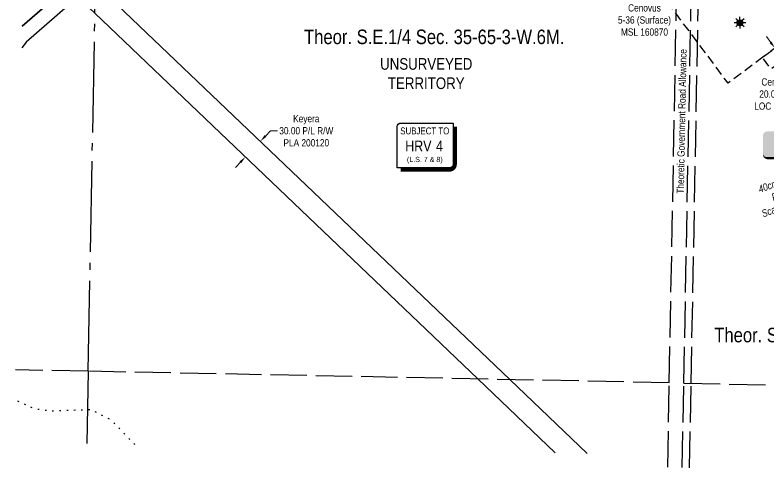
# Model space of a CAD drawing. Extents: x 413456 to 423436, y 6055086 to 6062162.
# Drawn here: x 413456 to 414495, y 6057832 to 6058450 of the extents above; entities that cross this region are included whole.
import ezdxf
from ezdxf.enums import TextEntityAlignment as Align

# ---------------------------------------------------------------- set-up
doc = ezdxf.new("R2018")
doc.units = 0
doc.header["$LTSCALE"] = 5
doc.header["$PDSIZE"] = 0.5
for name, pattern in [('foc-ACCESSROAD', [3.75, 2.5, -1.25]), ('foc-QUARTERLINE', [33, 25, -3, 2, -3]), ('foc-UNSURVEYED', [12.5, 10, -2.5]), ('foc-WHEELTRACKS', [2, 0.4, -1.6])]:
    doc.linetypes.add(name, pattern=pattern)
doc.layers.get('Defpoints').update_dxf_attribs({"color": 9})
for name, color, linetype in [('C-SYMBOL', 7, 'Continuous'), ('CG-NOTES', 7, 'Continuous'), ('CTW', 7, 'Continuous'), ('F-AR', 190, 'foc-ACCESSROAD'), ('F-RW', 190, 'Continuous'), ('F-WS', 190, 'foc-ACCESSROAD'), ('F-WS-S', 8, 'Continuous'), ('L-QSEC', 8, 'foc-QUARTERLINE'), ('L-ROAD-T', 7, 'Continuous'), ('L-UNS-T', 3, 'Continuous'), ('L-USEC', 7, 'foc-UNSURVEYED'), ('P-TEMP-BLOCKS', 250, 'Continuous'), ('T-BUSH-T', 110, 'Continuous'), ('T-WATER-P3', 160, 'foc-WHEELTRACKS')]:
    doc.layers.add(name, color=color, linetype=linetype)
doc.layers.add('F-RW-T', color=190, linetype='Continuous', lineweight=9)
doc.layers.add('F-WS-T', color=190, linetype='Continuous', lineweight=9)
doc.styles.add('175L', font='ARIALN.TTF', dxfattribs={"height": 20})
doc.styles.add('80CG', font='ARIALN.TTF', dxfattribs={"height": 10})
doc.styles.add('80L', font='ARIALN.TTF', dxfattribs={"height": 10})
doc.styles.add('80LS', font='ARIALNI.TTF', dxfattribs={"height": 10})
doc.styles.add('HRV', font='ARIALN.TTF', dxfattribs={"height": 3})
doc.styles.get("Standard").update_dxf_attribs({"font": 'ARIALN.TTF'})
doc.dimstyles.new('Compass 5 000', dxfattribs={"dimscale": 5, "dimtxt": 9, "dimasz": 2, "dimexe": 0.2, "dimexo": 0.0625, "dimgap": 0.5, "dimtad": 0, "dimtih": 1, "dimtoh": 1, "dimzin": 0, "dimdsep": 46, "dimtxsty": '80CG', "dimcen": 0.1, "dimse1": 1, "dimse2": 1, "dimclrd": 256, "dimclrt": 256, "dimaunit": 1, "dimadec": 4, "dimazin": 0, "dimtfac": 0.06, "dimtofl": 0, "dimtmove": 0, "dimatfit": 1, "dimfxl": 0.2, "dimtolj": 1, "dimtzin": 0, "dimlwd": -1, "dimarcsym": 0})

# ---------------------------------------------------------------- blocks, each defined once
blk = doc.blocks.new('HRV')
blk.add_lwpolyline([(-35.1, 31.6), (37.2, 31.6), (37.2, -25.5, -0.414214), (32.2, -30.5), (-40.1, -30.5), (-40.1, 26.6, -0.414214)], format="xyb", close=True)
at = {"const_width": 5, "flags": 128}
blk.add_lwpolyline([(-35.1, -33), (32.2, -33, 0.414214), (39.7, -25.5), (39.7, 26.6)], format="xyb", dxfattribs=at)
at = {"style": '80L'}
blk.add_text('SUBJECT TO', height=9.5, dxfattribs=at).set_placement((-2, 13.1), align=Align.BOTTOM_CENTER)
blk.add_attdef('(N.W.1/4 00)', text='', height=7.12, dxfattribs=at).set_placement((-2, -24.4), align=Align.BOTTOM_CENTER)
at = {"layer": 'CTW', "color": 3, "style": 'HRV'}
blk.add_text('HRV', height=15, dxfattribs=at).set_placement((-10.9, -0.2), align=Align.MIDDLE_CENTER)
blk.add_attdef('0', text='', height=15, dxfattribs=at).set_placement((18.3, -0.2), align=Align.MIDDLE_CENTER)
blk = doc.blocks.new('*D92')
at = {"layer": 'Defpoints', "color": 0, "transparency": 16777216}
for p in [(413780.1, 6058290), (413759.4, 6058268.3), (413794.7, 6058276)]:
    blk.add_point(p, dxfattribs=at)
at = {"layer": 'F-RW-T', "transparency": 16777216}
for p, q in [((413801.6, 6058283.2), (413808.5, 6058290.5)), ((413808.5, 6058290.5), (413818.5, 6058290.5)), ((413767.1, 6058247.1), (413760.2, 6058239.9))]:
    blk.add_line(p, q, dxfattribs=at)
for points in [[(413800.4, 6058284.4), (413802.8, 6058282.1), (413794.7, 6058276)], [(413765.9, 6058248.3), (413768.3, 6058246), (413774, 6058254.4)]]:
    blk.add_solid(points, dxfattribs=at)
at = {"layer": 'F-RW-T', "transparency": 16777216, "insert": (413858, 6058290.5), "char_height": 10, "attachment_point": 5, "style": '80CG'}
blk.add_mtext('\\A1;Keyera\\P30.00 P/L R/W\\PPLA 200120', dxfattribs=at)
blk = doc.blocks.new('*D102')
at = {"layer": 'Defpoints', "color": 0, "transparency": 16777216}
for p in [(414504.6, 6058404.6), (414511.3, 6058409.7), (414523.3, 6058393.7)]:
    blk.add_point(p, dxfattribs=at)
at = {"layer": 'F-RW-T', "transparency": 16777216}
for p, q in [((414498.6, 6058412.6), (414492.6, 6058420.7)), ((414522.5, 6058380.6), (414528.5, 6058372.6)), ((414551.9, 6058341.2), (414528.5, 6058372.6)), ((414541.9, 6058341.2), (414551.9, 6058341.2))]:
    blk.add_line(p, q, dxfattribs=at)
for points in [[(414499.9, 6058413.6), (414497.2, 6058411.6), (414504.6, 6058404.6)], [(414523.8, 6058381.6), (414521.2, 6058379.6), (414516.5, 6058388.6)]]:
    blk.add_solid(points, dxfattribs=at)
at = {"layer": 'F-RW-T', "transparency": 16777216, "insert": (414508.4, 6058341.2), "char_height": 10, "attachment_point": 5, "style": '80CG'}
blk.add_mtext('\\A1;Cenovus\\P20.00 A/R\\PLOC 160971', dxfattribs=at)
blk = doc.blocks.new('GAS')
h = blk.add_hatch(color=255)
h.dxf.hatch_style = 1
edge = h.paths.add_edge_path()
edge.add_arc((0, 0), 0.9, 0, 360)
for p, q in [((-0.81, 0), (-1.62, 0)), ((-0.57, 0.57), (-1.14, 1.14)), ((0, 0.81), (0, 1.62)), ((0.57, 0.57), (1.14, 1.14)), ((1.62, 0), (0.81, 0)), ((-0.57, -0.57), (-1.14, -1.14)), ((0, -0.81), (0, -1.62)), ((1.14, -1.14), (0.57, -0.57))]:
    blk.add_line(p, q)
blk.add_circle((0, 0), 0.8)
blk = doc.blocks.new('*U157')
at = {"true_color": 0xff8aff}
h = blk.add_hatch(color=211, dxfattribs=at)
edge = h.paths.add_edge_path()
edge.add_line((-24, -18.5), (24, -18.5))
edge.add_arc((24, -12.5), 6, 270, 360)
edge.add_line((30, -12.5), (30, 12.5))
edge.add_arc((24, 12.5), 6, 0, 90)
edge.add_line((24, 18.5), (-24, 18.5))
edge.add_arc((-24, 12.5), 6, 90, 180)
edge.add_line((-30, 12.5), (-30, -12.5))
edge.add_arc((-24, -12.5), 6, 180, 270)
at = {"flags": 128}
blk.add_lwpolyline([(52.6, 96.7, 0, 7.5, 0), (0, 0, 0, 0, 0)], format="xyseb", dxfattribs=at)
at = {"color": 250, "flags": 128}
blk.add_lwpolyline([(-24, -18.5, 3, 3, 0), (24, -18.5, 3, 3, 0.414214), (30, -12.5, 3, 3, 0), (30, 12.5, 3, 0, 0.414214), (24, 18.5, 0, 0, 0), (-24, 18.5, 0, 0, 0.414214), (-30, 12.5, 0, 0, 0), (-30, -12.5, 0, 3, 0.414214)], format="xyseb", close=True, dxfattribs=at)
at = {"color": 250, "lineweight": 30, "flags": 104}
blk.add_attdef('TEMP_AREA_W1', text='', height=12, dxfattribs=at).set_placement((0, 8.3), align=Align.MIDDLE_CENTER)
blk.add_attdef('ENTER_TEXT', text='', height=9, dxfattribs=at).set_placement((0, -3.8), align=Align.TOP_CENTER)

msp = doc.modelspace()

# ---------------------------------------------------------------- linework, layer by layer
at = {"layer": 'F-AR', "flags": 128}
msp.add_lwpolyline([(414555.185, 6058417.502), (414499.139, 6058375.613), (414487.161, 6058391.64), (414543.223, 6058433.507), (414560.004, 6058446.056), (414571.969, 6058430.048), (414555.185, 6058417.502)], close=True, dxfattribs=at)
at = {"layer": 'F-RW'}
for points in [[(414260.486, 6059106.457), (414257.869, 6059088.589), (414178.509, 6059030.724), (414141.562, 6059003.78), (414134.216, 6058998.422), (414126.406, 6058992.35), (414104.759, 6058975.518), (414090.003, 6058964.044), (413974.289, 6058874.072), (413870.562, 6058770.672), (413854.389, 6058757.009), (413785.698, 6058699.017), (413723.96, 6058635.155), (413567.326, 6058497.318), (413565.262, 6058495.502), (413542.685, 6058475.634), (413471.618, 6058413.096), (413465.546, 6058404.982)], [(413468.981, 6058582.706), (413474.344, 6058582.472), (413486.293, 6058571.041), (413497.296, 6058560.516), (413511.962, 6058546.487), (413525.392, 6058533.641), (413536.263, 6058523.242), (413550.763, 6058509.372), (413567.255, 6058493.596), (414138.769, 6057946.892), (414245.462, 6057844.837)], [(414201.194, 6057845.711), (414094.504, 6057947.764), (413566.477, 6058452.874), (413528.185, 6058489.503), (413513.686, 6058503.373), (413502.815, 6058513.773), (413487.476, 6058528.446), (413472.81, 6058542.475), (413468.296, 6058546.794)], [(413466.117, 6058434.884), (413528.185, 6058489.503)], [(413528.185, 6058489.503), (413466.117, 6058434.884)]]:
    msp.add_lwpolyline(points, dxfattribs=at)
at = {"layer": 'F-WS', "flags": 128}
msp.add_lwpolyline([(414487.931, 6058392.215), (414439.902, 6058356.298), (414398.518, 6058411.663), (414369.095, 6058451.028), (414317.678, 6058519.82), (414302.273, 6058540.432), (414318.289, 6058552.404), (414371.768, 6058592.383), (414402.368, 6058615.258), (414406.353, 6058618.238), (414543.993, 6058434.082), (414487.931, 6058392.215)], close=True, dxfattribs=at)
at = {"layer": 'L-QSEC'}
for q in [(413571.626, 6058722.605), (413555.129, 6057858.412)]:
    msp.add_line((413557.038, 6057958.393), q, dxfattribs=at)
at = {"layer": 'L-USEC'}
for p, q in [((414358.721, 6057942.563), (414373.928, 6058746.761)), ((414378.838, 6057942.182), (414394.045, 6058746.381)), ((414388.877, 6057941.922), (414404.083, 6058746.117)), ((413557.038, 6057958.393), (413457.057, 6057960.371)), ((414358.721, 6057942.563), (413557.038, 6057958.393)), ((414343.515, 6057138.366), (414358.721, 6057942.563)), ((414363.631, 6057137.986), (414378.838, 6057942.182)), ((414373.67, 6057137.73), (414388.877, 6057941.922)), ((414378.837, 6057942.135), (415180.457, 6057925.111))]:
    msp.add_line(p, q, dxfattribs=at)
at = {"layer": 'T-WATER-P3', "flags": 128}
msp.add_lwpolyline([(413621.647, 6057857.099), (413588.784, 6057891.183), (413560.621, 6057905.277), (413506.587, 6057903.225), (413483.519, 6057906.219), (413456.264, 6057918.865)], dxfattribs=at)

# ---------------------------------------------------------------- block references
at = {"layer": 'CG-NOTES'}
msp.add_blockref('HRV', (414023.484, 6058269.619), dxfattribs=at).add_auto_attribs({'(N.W.1/4 00)': '(L.S. 7 & 8)', '0': '4'})
at = {"layer": 'F-WS-S', "xscale": 4.999999999999829, "yscale": 4.999999999999829, "zscale": 4.999999999999829}
msp.add_blockref('GAS', (414456.113, 6058439.765), dxfattribs=at)
at = {"layer": 'P-TEMP-BLOCKS'}
ref = msp.add_blockref('*U157', (414517.933, 6058271.207), dxfattribs=dict(at, xscale=0.9990452463107472, yscale=0.9990452463107472, zscale=0.9990452463107472))
lines = msp.add_mtext('LD2', dxfattribs={"layer": '0', "color": 250, "insert": (414517.933, 6058279.464), "char_height": 2.5, "attachment_point": 1})
ref.add_attrib('TEMP_AREA_W1', '', (414517.933, 6058279.464), dxfattribs={"flags": 104}).embed_mtext(lines)
lines = msp.add_mtext('(30.0x60.0)', dxfattribs={"layer": '0', "color": 250, "insert": (414517.939, 6058267.434), "char_height": 2.5, "attachment_point": 1})
ref.add_attrib('ENTER_TEXT', '', (414517.939, 6058267.434), dxfattribs={"flags": 104}).embed_mtext(lines)

# ---------------------------------------------------------------- texts
at = {"layer": 'C-SYMBOL', "color": 3, "style": '175L'}
for s, p in [('Theor. S.E.1/4 Sec. 35-65-3-W.6M.', (414034.445, 6058404.227)), ('Theor. S.W.1/4 Sec. 36-65-3-W.6M.', (414603.488, 6057992.381))]:
    msp.add_text(s, height=20, dxfattribs=at).set_placement(p, align=Align.BOTTOM_CENTER)
at = {"layer": 'F-WS-T', "insert": (414324.504, 6058443.495), "char_height": 10, "attachment_point": 5, "style": '80CG'}
msp.add_mtext('\\A1;Cenovus\\P5-36 (Surface)\\PMSL 160870', dxfattribs=at)
at = {"layer": 'L-UNS-T', "color": 3, "insert": (414023.459, 6058369.399), "char_height": 16, "attachment_point": 5, "style": '80L'}
msp.add_mtext_dynamic_manual_height_columns('\\pxqc;UNSURVEYED TERRITORY', width=126.30343, gutter_width=47.459, heights=[0], dxfattribs=at)
at = {"layer": 'T-BUSH-T', "insert": (414513.656, 6058226.227), "char_height": 9.99564, "width": 96.18268, "attachment_point": 2, "rotation": 20, "style": '80LS'}
msp.add_mtext('40cm Spruce, Poplar &  \\PScattered Willow  ', dxfattribs=at)

# ---------------------------------------------------------------- dimensions: what is measured, and where the dimension line sits
at = {"layer": 'F-RW-T'}
dim = msp.add_linear_dim(base=(414504.559, 6058404.632), p1=(414523.303, 6058393.673), p2=(414511.338, 6058409.695), angle=126.752407, text='Cenovus\\P20.00 A/R\\PLOC 160971', dimstyle='Compass 5 000', override={"dimtmove": 1}, dxfattribs=at)
dim.commit()
dim.dimension.update_dxf_attribs({"geometry": '*D102', "text_midpoint": (414523.732, 6058341.193), "dimtype": 161})
dim = msp.add_aligned_dim(p1=(413759.382, 6058268.341), p2=(413780.096, 6058289.995), distance=-20.218, text='Keyera\\P30.00 P/L R/W\\PPLA 200120', dimstyle='Compass 5 000', dxfattribs=at)
dim.commit()
dim.dimension.update_dxf_attribs({"geometry": '*D92', "text_midpoint": (413858.002, 6058290.471)})

# ---------------------------------------------------------------- next in the draw order: texts
at = {"layer": 'L-ROAD-T', "insert": (414370.755, 6058303.57), "char_height": 9.99045, "width": 200.85151, "attachment_point": 2, "rotation": 88.916684, "style": '80L', "bg_fill": 3, "box_fill_scale": 1.15, "bg_fill_color": 256, "bg_fill_true_color": 256, "bg_fill_transparency": 0}
msp.add_mtext('Theoretic Government Road Allowance', dxfattribs=at)

doc.saveas('drawing.dxf')
